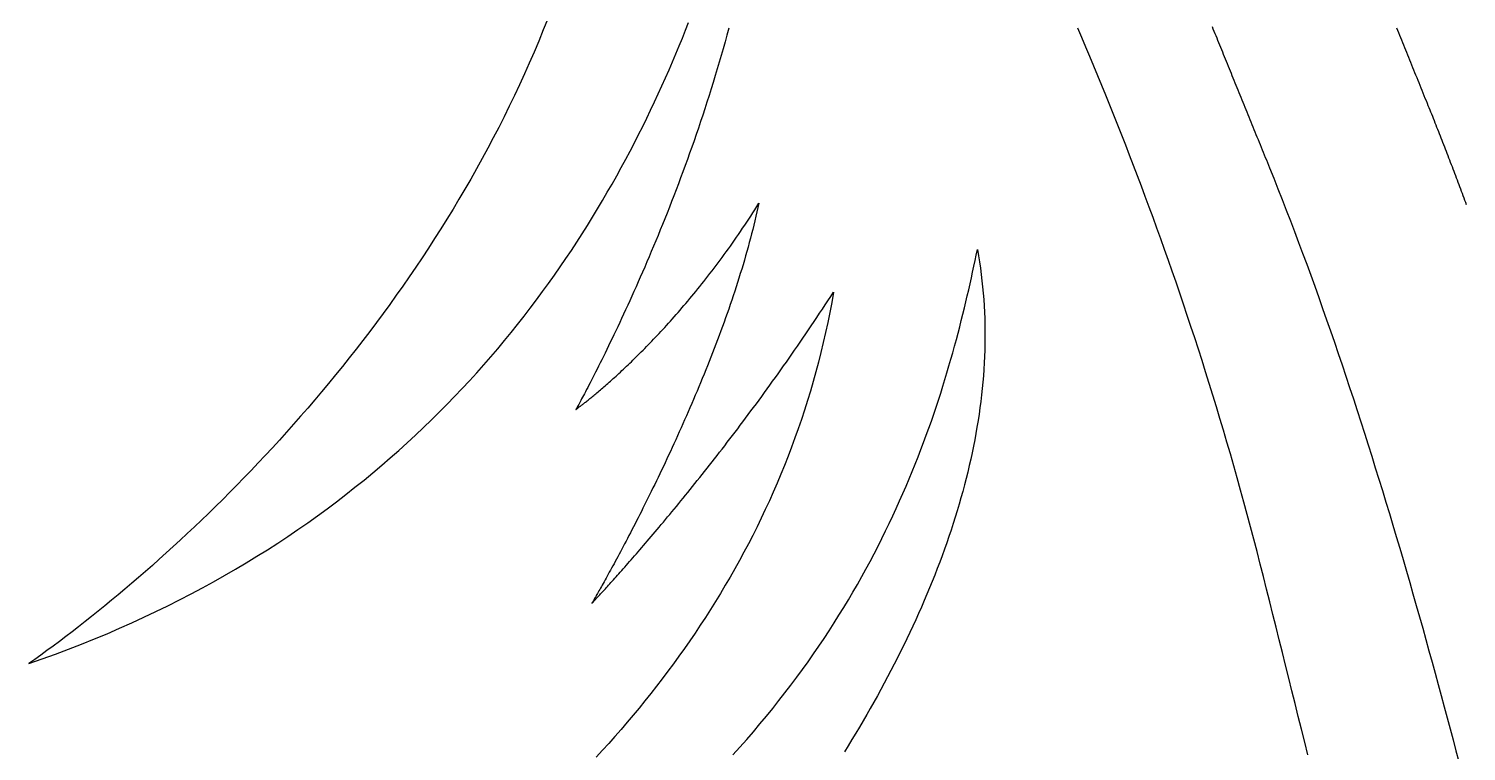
# Model space of a CAD drawing. Extents: x 5 to 105, y 2 to 136.
# Drawn here: x 68.02 to 79.11, y 46.99 to 52.57 of the extents above; entities that cross this region are included whole.
import ezdxf

# ---------------------------------------------------------------- set-up
doc = ezdxf.new("R2010")
doc.units = 0
doc.layers.get('0').update_dxf_attribs({"linetype": 'CONTINUOUS'})

msp = doc.modelspace()

# ---------------------------------------------------------------- linework, layer by layer
at = {"color": 7}
for points in [[(72.0218, 52.6429, 0), (71.9875, 52.5567, 0), (71.9524, 52.471, 0), (71.9165, 52.3858, 0), (71.8798, 52.3012, 0), (71.8423, 52.2171, 0), (71.804, 52.1335, 0), (71.7649, 52.0505, 0), (71.7252, 51.968, 0), (71.6847, 51.8861, 0), (71.6435, 51.8048, 0), (71.6016, 51.7239, 0), (71.5591, 51.6437, 0), (71.5159, 51.564, 0), (71.4721, 51.4849, 0), (71.4277, 51.4064, 0), (71.3827, 51.3284, 0), (71.3371, 51.251, 0), (71.291, 51.1742, 0), (71.2443, 51.098, 0), (71.1971, 51.0224, 0), (71.1494, 50.9474, 0), (71.1012, 50.873, 0), (71.0525, 50.7991, 0), (71.0033, 50.7259, 0), (70.9538, 50.6533, 0), (70.9038, 50.5813, 0), (70.8534, 50.5099, 0), (70.8026, 50.4391, 0), (70.7514, 50.369, 0), (70.6999, 50.2995, 0), (70.6481, 50.2306, 0), (70.596, 50.1623, 0), (70.5435, 50.0947, 0), (70.4908, 50.0277, 0), (70.4378, 49.9614, 0), (70.3846, 49.8957, 0), (70.3311, 49.8307, 0), (70.2774, 49.7663, 0), (70.2235, 49.7026, 0), (70.1695, 49.6395, 0), (70.1153, 49.5772, 0), (70.061, 49.5154, 0), (70.0065, 49.4544, 0), (69.9519, 49.394, 0), (69.8972, 49.3343, 0), (69.8425, 49.2753, 0), (69.7877, 49.217, 0), (69.7329, 49.1594, 0), (69.678, 49.1025, 0), (69.6232, 49.0462, 0), (69.5684, 48.9907, 0), (69.5136, 48.9359, 0), (69.4588, 48.8818, 0), (69.4041, 48.8284, 0), (69.3495, 48.7757, 0), (69.295, 48.7237, 0), (69.2407, 48.6725, 0), (69.1864, 48.622, 0), (69.1324, 48.5722, 0), (69.0785, 48.5231, 0), (69.0247, 48.4748, 0), (68.9712, 48.4272, 0), (68.9179, 48.3804, 0), (68.8649, 48.3343, 0), (68.8121, 48.289, 0), (68.7596, 48.2445, 0), (68.7074, 48.2007, 0), (68.6555, 48.1576, 0), (68.6039, 48.1153, 0), (68.5527, 48.0738, 0), (68.5018, 48.0331, 0), (68.4514, 47.9932, 0), (68.4013, 47.954, 0), (68.3516, 47.9156, 0), (68.3024, 47.878, 0), (68.2536, 47.8412, 0), (68.2053, 47.8052, 0), (68.1575, 47.77, 0), (68.1102, 47.7356, 0), (68.0634, 47.702, 0), (68.0171, 47.6692, 0)], [(68.0171, 47.6692, 0), (68.121, 47.7056, 0), (68.2237, 47.7429, 0), (68.325, 47.781, 0), (68.4251, 47.82, 0), (68.5239, 47.8598, 0), (68.6214, 47.9004, 0), (68.7177, 47.9419, 0), (68.8127, 47.9841, 0), (68.9064, 48.0271, 0), (68.999, 48.0709, 0), (69.0903, 48.1154, 0), (69.1804, 48.1607, 0), (69.2693, 48.2067, 0), (69.357, 48.2534, 0), (69.4435, 48.3008, 0), (69.5288, 48.3489, 0), (69.613, 48.3976, 0), (69.696, 48.447, 0), (69.7778, 48.497, 0), (69.8585, 48.5477, 0), (69.938, 48.5989, 0), (70.0165, 48.6508, 0), (70.0938, 48.7032, 0), (70.17, 48.7562, 0), (70.245, 48.8097, 0), (70.319, 48.8638, 0), (70.392, 48.9184, 0), (70.4638, 48.9735, 0), (70.5346, 49.0291, 0), (70.6043, 49.0852, 0), (70.6729, 49.1418, 0), (70.7405, 49.1988, 0), (70.8071, 49.2562, 0), (70.8727, 49.3141, 0), (70.9372, 49.3724, 0), (71.0008, 49.431, 0), (71.0633, 49.4901, 0), (71.1248, 49.5495, 0), (71.1854, 49.6093, 0), (71.245, 49.6694, 0), (71.3036, 49.7298, 0), (71.3613, 49.7906, 0), (71.418, 49.8516, 0), (71.4738, 49.9129, 0), (71.5287, 49.9745, 0), (71.5826, 50.0363, 0), (71.6357, 50.0984, 0), (71.6878, 50.1607, 0), (71.739, 50.2232, 0), (71.7894, 50.2859, 0), (71.8389, 50.3488, 0), (71.8875, 50.4119, 0), (71.9352, 50.4751, 0), (71.9821, 50.5384, 0), (72.0281, 50.6019, 0), (72.0734, 50.6655, 0), (72.1178, 50.7292, 0), (72.1613, 50.7929, 0), (72.2041, 50.8568, 0), (72.2461, 50.9206, 0), (72.2872, 50.9846, 0), (72.3276, 51.0485, 0), (72.3673, 51.1125, 0), (72.4061, 51.1764, 0), (72.4442, 51.2404, 0), (72.4816, 51.3043, 0), (72.5182, 51.3681, 0), (72.5541, 51.4319, 0), (72.5893, 51.4957, 0), (72.6237, 51.5593, 0), (72.6575, 51.6228, 0), (72.6905, 51.6863, 0), (72.7229, 51.7496, 0), (72.7546, 51.8127, 0), (72.7856, 51.8757, 0), (72.816, 51.9385, 0), (72.8457, 52.0011, 0), (72.8748, 52.0635, 0), (72.9032, 52.1257, 0), (72.931, 52.1877, 0), (72.9582, 52.2495, 0), (72.9848, 52.3109, 0), (73.0108, 52.3721, 0), (73.0362, 52.433, 0), (73.061, 52.4936, 0), (73.0853, 52.5539, 0), (73.109, 52.6139, 0)], [(77.148, 52.5831, 0), (77.1552, 52.5655, 0), (77.1624, 52.5479, 0), (77.1696, 52.5302, 0), (77.1768, 52.5125, 0), (77.1841, 52.4947, 0), (77.1914, 52.4769, 0), (77.1986, 52.4591, 0), (77.2059, 52.4412, 0), (77.2132, 52.4233, 0), (77.2206, 52.4053, 0), (77.2279, 52.3873, 0), (77.2353, 52.3693, 0), (77.2426, 52.3512, 0), (77.25, 52.333, 0), (77.2574, 52.3149, 0), (77.2649, 52.2967, 0), (77.2723, 52.2784, 0), (77.2798, 52.2601, 0), (77.2872, 52.2418, 0), (77.2947, 52.2234, 0), (77.3022, 52.205, 0), (77.3097, 52.1866, 0), (77.3173, 52.1681, 0), (77.3248, 52.1495, 0), (77.3324, 52.131, 0), (77.34, 52.1124, 0), (77.3476, 52.0937, 0), (77.3552, 52.075, 0), (77.3629, 52.0562, 0), (77.3705, 52.0375, 0), (77.3782, 52.0186, 0), (77.3859, 51.9997, 0), (77.3936, 51.9808, 0), (77.4013, 51.9619, 0), (77.409, 51.9429, 0), (77.4168, 51.9238, 0), (77.4245, 51.9047, 0), (77.4323, 51.8856, 0), (77.4401, 51.8664, 0), (77.448, 51.8472, 0), (77.4558, 51.8279, 0), (77.4636, 51.8086, 0), (77.4715, 51.7893, 0), (77.4794, 51.7699, 0), (77.4873, 51.7505, 0), (77.4952, 51.731, 0), (77.5032, 51.7114, 0), (77.5111, 51.6919, 0), (77.5191, 51.6723, 0), (77.5271, 51.6526, 0), (77.5351, 51.6329, 0), (77.5431, 51.6131, 0), (77.5512, 51.5933, 0), (77.5593, 51.5735, 0), (77.5673, 51.5536, 0), (77.5754, 51.5337, 0), (77.5835, 51.5137, 0), (77.5917, 51.4937, 0)], [(73.4185, 52.5703, 0), (73.4044, 52.5173, 0), (73.3899, 52.4645, 0), (73.3753, 52.412, 0), (73.3604, 52.3596, 0), (73.3453, 52.3075, 0), (73.33, 52.2556, 0), (73.3146, 52.2039, 0), (73.2989, 52.1524, 0), (73.283, 52.1012, 0), (73.267, 52.0503, 0), (73.2509, 51.9996, 0), (73.2345, 51.9493, 0), (73.2181, 51.8992, 0), (73.2015, 51.8494, 0), (73.1848, 51.7999, 0), (73.1679, 51.7507, 0), (73.151, 51.7019, 0), (73.134, 51.6534, 0), (73.1168, 51.6052, 0), (73.0996, 51.5574, 0), (73.0824, 51.5099, 0), (73.0651, 51.4628, 0), (73.0477, 51.4161, 0), (73.0303, 51.3698, 0), (73.0128, 51.3239, 0), (72.9953, 51.2784, 0), (72.9779, 51.2333, 0), (72.9604, 51.1886, 0), (72.9429, 51.1444, 0), (72.9254, 51.1006, 0), (72.9079, 51.0573, 0), (72.8905, 51.0144, 0), (72.8731, 50.972, 0), (72.8558, 50.9301, 0), (72.8385, 50.8886, 0), (72.8213, 50.8477, 0), (72.8041, 50.8073, 0), (72.7871, 50.7673, 0), (72.7701, 50.728, 0), (72.7533, 50.6891, 0), (72.7365, 50.6508, 0), (72.7199, 50.613, 0), (72.7034, 50.5758, 0), (72.687, 50.5392, 0), (72.6708, 50.5032, 0), (72.6548, 50.4677, 0), (72.6389, 50.4329, 0), (72.6231, 50.3986, 0), (72.6076, 50.365, 0), (72.5923, 50.332, 0), (72.5771, 50.2996, 0), (72.5622, 50.2679, 0), (72.5475, 50.2368, 0), (72.533, 50.2064, 0), (72.5188, 50.1766, 0), (72.5048, 50.1476, 0), (72.491, 50.1192, 0), (72.4775, 50.0915, 0), (72.4643, 50.0646, 0), (72.4514, 50.0383, 0), (72.4388, 50.0128, 0), (72.4264, 49.988, 0), (72.4144, 49.964, 0), (72.4027, 49.9407, 0), (72.3913, 49.9182, 0), (72.3803, 49.8964, 0), (72.3696, 49.8754, 0), (72.3592, 49.8553, 0), (72.3492, 49.8359, 0), (72.3396, 49.8173, 0), (72.3304, 49.7995, 0), (72.3216, 49.7826, 0), (72.3131, 49.7665, 0), (72.3051, 49.7513, 0), (72.2975, 49.7369, 0), (72.2903, 49.7233, 0), (72.2835, 49.7107, 0), (72.2772, 49.6989, 0), (72.2714, 49.688, 0), (72.266, 49.678, 0), (72.261, 49.6689, 0), (72.2566, 49.6608, 0), (72.2526, 49.6535, 0), (72.2492, 49.6472, 0), (72.2462, 49.6418, 0), (72.2438, 49.6374, 0), (72.2419, 49.634, 0), (72.2405, 49.6315, 0), (72.2397, 49.63, 0), (72.2394, 49.6295, 0)], [(77.5443, 48.3408, 0), (77.5199, 48.4377, 0), (77.4953, 48.5341, 0), (77.4704, 48.63, 0), (77.4452, 48.7254, 0), (77.4198, 48.8202, 0), (77.3942, 48.9145, 0), (77.3684, 49.0084, 0), (77.3424, 49.1017, 0), (77.3161, 49.1945, 0), (77.2896, 49.2868, 0), (77.2629, 49.3786, 0), (77.2361, 49.4699, 0), (77.209, 49.5607, 0), (77.1817, 49.651, 0), (77.1543, 49.7408, 0), (77.1266, 49.8301, 0), (77.0988, 49.9188, 0), (77.0708, 50.0071, 0), (77.0427, 50.0949, 0), (77.0144, 50.1822, 0), (76.9859, 50.2689, 0), (76.9573, 50.3552, 0), (76.9285, 50.441, 0), (76.8995, 50.5262, 0), (76.8705, 50.611, 0), (76.8413, 50.6953, 0), (76.812, 50.7791, 0), (76.7825, 50.8624, 0), (76.7529, 50.9451, 0), (76.7232, 51.0274, 0), (76.6934, 51.1092, 0), (76.6635, 51.1905, 0), (76.6335, 51.2713, 0), (76.6034, 51.3517, 0), (76.5732, 51.4315, 0), (76.5429, 51.5108, 0), (76.5125, 51.5897, 0), (76.4821, 51.668, 0), (76.4516, 51.7459, 0), (76.421, 51.8233, 0), (76.3903, 51.9002, 0), (76.3596, 51.9766, 0), (76.3288, 52.0525, 0), (76.298, 52.1279, 0), (76.2671, 52.2028, 0), (76.2362, 52.2773, 0), (76.2053, 52.3513, 0), (76.1743, 52.4247, 0), (76.1433, 52.4977, 0), (76.1123, 52.5703, 0)], [(78.8105, 51.9889, 0), (78.8024, 52.0089, 0), (78.7942, 52.0289, 0), (78.7861, 52.0489, 0), (78.778, 52.0688, 0), (78.77, 52.0887, 0), (78.7619, 52.1085, 0), (78.7539, 52.1283, 0), (78.7459, 52.148, 0), (78.7379, 52.1677, 0), (78.7299, 52.1873, 0), (78.7219, 52.2069, 0), (78.714, 52.2265, 0), (78.706, 52.246, 0), (78.6981, 52.2654, 0), (78.6902, 52.2849, 0), (78.6823, 52.3042, 0), (78.6745, 52.3236, 0), (78.6666, 52.3428, 0), (78.6588, 52.3621, 0), (78.651, 52.3813, 0), (78.6432, 52.4004, 0), (78.6354, 52.4196, 0), (78.6276, 52.4386, 0), (78.6199, 52.4577, 0), (78.6122, 52.4766, 0), (78.6044, 52.4956, 0), (78.5967, 52.5145, 0), (78.5891, 52.5333, 0), (78.5814, 52.5521, 0), (78.5738, 52.5709, 0)], [(79.1122, 51.2075, 0), (79.1058, 51.2248, 0), (79.0994, 51.2421, 0), (79.093, 51.2594, 0), (79.0866, 51.2767, 0), (79.0802, 51.294, 0), (79.0738, 51.3113, 0), (79.0673, 51.3285, 0), (79.0609, 51.3458, 0), (79.0545, 51.363, 0), (79.048, 51.3802, 0), (79.0415, 51.3974, 0), (79.0351, 51.4146, 0), (79.0286, 51.4317, 0), (79.0221, 51.4489, 0), (79.0156, 51.466, 0), (79.0091, 51.4831, 0), (79.0026, 51.5003, 0), (78.9961, 51.5173, 0), (78.9896, 51.5344, 0), (78.9831, 51.5515, 0), (78.9765, 51.5685, 0), (78.97, 51.5855, 0), (78.9634, 51.6025, 0), (78.9569, 51.6195, 0), (78.9503, 51.6365, 0), (78.9437, 51.6535, 0), (78.9371, 51.6704, 0), (78.9305, 51.6873, 0), (78.9239, 51.7042, 0), (78.9173, 51.7211, 0), (78.9107, 51.738, 0), (78.9041, 51.7548, 0), (78.8974, 51.7717, 0), (78.8908, 51.7885, 0), (78.8842, 51.8053, 0), (78.8775, 51.8221, 0), (78.8708, 51.8388, 0), (78.8642, 51.8556, 0), (78.8575, 51.8723, 0), (78.8508, 51.889, 0), (78.8441, 51.9057, 0), (78.8374, 51.9224, 0), (78.8307, 51.939, 0), (78.824, 51.9557, 0), (78.8173, 51.9723, 0), (78.8105, 51.9889, 0)], [(77.5917, 51.4937, 0), (77.6243, 51.4129, 0), (77.6567, 51.3317, 0), (77.689, 51.2499, 0), (77.7211, 51.1676, 0), (77.753, 51.0848, 0), (77.7847, 51.0016, 0), (77.8163, 50.918, 0), (77.8476, 50.8339, 0), (77.8788, 50.7494, 0), (77.9099, 50.6645, 0), (77.9407, 50.5793, 0), (77.9713, 50.4937, 0), (78.0018, 50.4078, 0), (78.0321, 50.3216, 0), (78.0622, 50.235, 0), (78.0921, 50.1482, 0), (78.1218, 50.0612, 0), (78.1513, 49.9739, 0), (78.1806, 49.8864, 0), (78.2097, 49.7987, 0), (78.2386, 49.7108, 0), (78.2674, 49.6228, 0), (78.2959, 49.5346, 0), (78.3242, 49.4462, 0), (78.3524, 49.3578, 0), (78.3803, 49.2693, 0), (78.408, 49.1807, 0), (78.4355, 49.0921, 0), (78.4628, 49.0034, 0), (78.4899, 48.9147, 0), (78.5168, 48.826, 0), (78.5435, 48.7374, 0), (78.5699, 48.6487, 0), (78.5962, 48.5602, 0), (78.6222, 48.4717, 0), (78.648, 48.3833, 0), (78.6736, 48.295, 0), (78.699, 48.2069, 0), (78.7241, 48.1189, 0), (78.7491, 48.0311, 0), (78.7738, 47.9435, 0), (78.7982, 47.856, 0), (78.8225, 47.7688, 0), (78.8465, 47.6819, 0), (78.8703, 47.5952, 0), (78.8939, 47.5088, 0), (78.9172, 47.4227, 0), (78.9403, 47.3369, 0), (78.9632, 47.2515, 0), (78.9858, 47.1664, 0), (79.0082, 47.0816, 0), (79.0304, 46.9973, 0), (79.0523, 46.9134, 0)], [(72.2394, 49.6295, 0), (72.2396, 49.6296, 0), (72.24, 49.6299, 0), (72.2407, 49.6304, 0), (72.2416, 49.6311, 0), (72.2429, 49.632, 0), (72.2444, 49.6331, 0), (72.2461, 49.6344, 0), (72.2482, 49.6359, 0), (72.2505, 49.6376, 0), (72.253, 49.6395, 0), (72.2558, 49.6416, 0), (72.2589, 49.6439, 0), (72.2622, 49.6463, 0), (72.2658, 49.649, 0), (72.2696, 49.6519, 0), (72.2736, 49.655, 0), (72.2779, 49.6583, 0), (72.2824, 49.6617, 0), (72.2872, 49.6654, 0), (72.2922, 49.6693, 0), (72.2974, 49.6733, 0), (72.3029, 49.6776, 0), (72.3086, 49.6821, 0), (72.3145, 49.6867, 0), (72.3206, 49.6916, 0), (72.3269, 49.6967, 0), (72.3335, 49.7019, 0), (72.3403, 49.7074, 0), (72.3472, 49.713, 0), (72.3544, 49.7189, 0), (72.3618, 49.7249, 0), (72.3694, 49.7312, 0), (72.3772, 49.7376, 0), (72.3852, 49.7442, 0), (72.3934, 49.7511, 0), (72.4018, 49.7581, 0), (72.4104, 49.7653, 0), (72.4192, 49.7728, 0), (72.4281, 49.7804, 0), (72.4373, 49.7882, 0), (72.4466, 49.7962, 0), (72.4561, 49.8045, 0), (72.4657, 49.8129, 0), (72.4756, 49.8215, 0), (72.4856, 49.8303, 0), (72.4958, 49.8393, 0), (72.5061, 49.8485, 0), (72.5167, 49.8579, 0), (72.5273, 49.8675, 0), (72.5382, 49.8773, 0), (72.5492, 49.8873, 0), (72.5603, 49.8975, 0), (72.5716, 49.9079, 0), (72.583, 49.9185, 0), (72.5946, 49.9292, 0), (72.6064, 49.9402, 0), (72.6182, 49.9514, 0), (72.6303, 49.9628, 0), (72.6424, 49.9743, 0), (72.6547, 49.9861, 0), (72.6671, 49.9981, 0), (72.6796, 50.0102, 0), (72.6923, 50.0226, 0), (72.7051, 50.0351, 0), (72.718, 50.0479, 0), (72.731, 50.0608, 0), (72.7442, 50.0739, 0), (72.7575, 50.0873, 0), (72.7708, 50.1008, 0), (72.7843, 50.1145, 0), (72.7979, 50.1284, 0), (72.8116, 50.1426, 0), (72.8254, 50.1569, 0), (72.8393, 50.1714, 0), (72.8533, 50.1861, 0), (72.8673, 50.201, 0), (72.8815, 50.2161, 0), (72.8958, 50.2314, 0), (72.9101, 50.2469, 0), (72.9246, 50.2625, 0), (72.9391, 50.2784, 0), (72.9537, 50.2945, 0), (72.9683, 50.3108, 0), (72.9831, 50.3272, 0), (72.9979, 50.3439, 0), (73.0128, 50.3608, 0), (73.0277, 50.3778, 0), (73.0427, 50.3951, 0), (73.0578, 50.4125, 0), (73.0729, 50.4301, 0), (73.0881, 50.448, 0), (73.1034, 50.466, 0), (73.1187, 50.4842, 0), (73.134, 50.5027, 0), (73.1494, 50.5213, 0), (73.1648, 50.5401, 0), (73.1803, 50.5591, 0), (73.1958, 50.5783, 0), (73.2114, 50.5977, 0), (73.2269, 50.6173, 0), (73.2426, 50.6371, 0), (73.2582, 50.657, 0), (73.2739, 50.6772, 0), (73.2896, 50.6976, 0), (73.3053, 50.7181, 0), (73.321, 50.7389, 0), (73.3368, 50.7599, 0), (73.3525, 50.781, 0), (73.3683, 50.8023, 0), (73.3841, 50.8239, 0), (73.3999, 50.8456, 0), (73.4157, 50.8675, 0), (73.4315, 50.8897, 0), (73.4473, 50.912, 0), (73.4631, 50.9345, 0), (73.4789, 50.9572, 0), (73.4947, 50.9801, 0), (73.5104, 51.0032, 0), (73.5262, 51.0265, 0), (73.5419, 51.0499, 0), (73.5577, 51.0736, 0), (73.5734, 51.0975, 0), (73.589, 51.1215, 0), (73.6047, 51.1458, 0), (73.6203, 51.1703, 0), (73.6359, 51.1949, 0), (73.6515, 51.2197, 0)], [(73.6515, 51.2197, 0), (73.6442, 51.1863, 0), (73.6367, 51.1528, 0), (73.629, 51.1193, 0), (73.621, 51.0856, 0), (73.6128, 51.0519, 0), (73.6043, 51.0181, 0), (73.5956, 50.9842, 0), (73.5867, 50.9503, 0), (73.5776, 50.9163, 0), (73.5683, 50.8823, 0), (73.5588, 50.8482, 0), (73.549, 50.8141, 0), (73.5391, 50.78, 0), (73.529, 50.7458, 0), (73.5187, 50.7117, 0), (73.5082, 50.6775, 0), (73.4975, 50.6433, 0), (73.4867, 50.6091, 0), (73.4757, 50.575, 0), (73.4645, 50.5408, 0), (73.4532, 50.5066, 0), (73.4417, 50.4725, 0), (73.4301, 50.4384, 0), (73.4183, 50.4043, 0), (73.4064, 50.3703, 0), (73.3944, 50.3363, 0), (73.3822, 50.3024, 0), (73.3699, 50.2685, 0), (73.3575, 50.2347, 0), (73.345, 50.2009, 0), (73.3324, 50.1673, 0), (73.3197, 50.1337, 0), (73.3069, 50.1002, 0), (73.2939, 50.0667, 0), (73.2809, 50.0334, 0), (73.2678, 50.0002, 0), (73.2547, 49.9671, 0), (73.2414, 49.934, 0), (73.2281, 49.9012, 0), (73.2147, 49.8684, 0), (73.2013, 49.8358, 0), (73.1878, 49.8033, 0), (73.1743, 49.7709, 0), (73.1607, 49.7387, 0), (73.1471, 49.7066, 0), (73.1334, 49.6747, 0), (73.1197, 49.643, 0), (73.106, 49.6114, 0), (73.0923, 49.58, 0), (73.0786, 49.5488, 0), (73.0648, 49.5178, 0), (73.051, 49.4869, 0), (73.0373, 49.4563, 0), (73.0235, 49.4259, 0), (73.0098, 49.3956, 0), (72.996, 49.3656, 0), (72.9823, 49.3358, 0), (72.9686, 49.3063, 0), (72.955, 49.2769, 0), (72.9414, 49.2478, 0), (72.9278, 49.219, 0), (72.9142, 49.1904, 0), (72.9007, 49.162, 0), (72.8873, 49.1339, 0), (72.8739, 49.1061, 0), (72.8606, 49.0785, 0), (72.8474, 49.0513, 0), (72.8342, 49.0243, 0), (72.8211, 48.9976, 0), (72.8081, 48.9712, 0), (72.7951, 48.945, 0), (72.7823, 48.9192, 0), (72.7696, 48.8937, 0), (72.7569, 48.8685, 0), (72.7444, 48.8437, 0), (72.732, 48.8192, 0), (72.7197, 48.795, 0), (72.7075, 48.7711, 0), (72.6955, 48.7476, 0), (72.6836, 48.7244, 0), (72.6718, 48.7016, 0), (72.6602, 48.6792, 0), (72.6487, 48.6571, 0), (72.6373, 48.6354, 0), (72.6262, 48.614, 0), (72.6151, 48.5931, 0), (72.6043, 48.5725, 0), (72.5936, 48.5524, 0), (72.5831, 48.5326, 0), (72.5728, 48.5133, 0), (72.5626, 48.4943, 0), (72.5527, 48.4758, 0), (72.5429, 48.4577, 0), (72.5334, 48.4401, 0), (72.524, 48.4228, 0), (72.5149, 48.406, 0), (72.506, 48.3897, 0), (72.4973, 48.3738, 0), (72.4888, 48.3584, 0), (72.4806, 48.3434, 0), (72.4725, 48.3289, 0), (72.4648, 48.3149, 0), (72.4573, 48.3013, 0), (72.45, 48.2883, 0), (72.443, 48.2757, 0), (72.4362, 48.2637, 0), (72.4297, 48.2521, 0), (72.4235, 48.241, 0), (72.4175, 48.2305, 0), (72.4118, 48.2205, 0), (72.4064, 48.211, 0), (72.4013, 48.202, 0), (72.3965, 48.1936, 0), (72.392, 48.1857, 0), (72.3878, 48.1784, 0), (72.3839, 48.1716, 0), (72.3803, 48.1654, 0), (72.3771, 48.1597, 0), (72.3741, 48.1546, 0), (72.3715, 48.1501, 0), (72.3692, 48.1462, 0), (72.3673, 48.1429, 0), (72.3657, 48.1401, 0), (72.3644, 48.138, 0), (72.3635, 48.1365, 0), (72.363, 48.1355, 0), (72.3628, 48.1352, 0)], [(73.4503, 46.9651, 0), (73.5043, 47.0247, 0), (73.5572, 47.0844, 0), (73.609, 47.1442, 0), (73.6598, 47.2041, 0), (73.7096, 47.264, 0), (73.7584, 47.3239, 0), (73.8062, 47.3839, 0), (73.8529, 47.4439, 0), (73.8988, 47.5039, 0), (73.9436, 47.5639, 0), (73.9875, 47.6239, 0), (74.0305, 47.6839, 0), (74.0726, 47.7438, 0), (74.1137, 47.8038, 0), (74.1539, 47.8636, 0), (74.1933, 47.9235, 0), (74.2317, 47.9832, 0), (74.2694, 48.043, 0), (74.3061, 48.1026, 0), (74.342, 48.1621, 0), (74.3771, 48.2216, 0), (74.4113, 48.2809, 0), (74.4448, 48.3401, 0), (74.4775, 48.3992, 0), (74.5093, 48.4581, 0), (74.5404, 48.5169, 0), (74.5708, 48.5756, 0), (74.6004, 48.6341, 0), (74.6293, 48.6924, 0), (74.6574, 48.7505, 0), (74.6849, 48.8085, 0), (74.7116, 48.8662, 0), (74.7377, 48.9238, 0), (74.763, 48.9811, 0), (74.7878, 49.0382, 0), (74.8118, 49.095, 0), (74.8353, 49.1516, 0), (74.8581, 49.208, 0), (74.8803, 49.2641, 0), (74.9018, 49.3199, 0), (74.9228, 49.3754, 0), (74.9433, 49.4307, 0), (74.9631, 49.4856, 0), (74.9824, 49.5402, 0), (75.0012, 49.5945, 0), (75.0194, 49.6485, 0), (75.0371, 49.7021, 0), (75.0543, 49.7554, 0), (75.071, 49.8083, 0), (75.0872, 49.8609, 0), (75.103, 49.9131, 0), (75.1183, 49.9649, 0), (75.1331, 50.0163, 0), (75.1476, 50.0672, 0), (75.1616, 50.1178, 0), (75.1751, 50.168, 0), (75.1883, 50.2177, 0), (75.2011, 50.267, 0), (75.2135, 50.3158, 0), (75.2256, 50.3642, 0), (75.2373, 50.4121, 0), (75.2487, 50.4596, 0), (75.2597, 50.5065, 0), (75.2704, 50.5529, 0), (75.2809, 50.5989, 0), (75.291, 50.6443, 0), (75.3008, 50.6892, 0), (75.3104, 50.7336, 0), (75.3198, 50.7774, 0), (75.3288, 50.8206, 0), (75.3377, 50.8633, 0)], [(75.3377, 50.8633, 0), (75.3461, 50.8154, 0), (75.3538, 50.7673, 0), (75.3609, 50.7192, 0), (75.3673, 50.6709, 0), (75.373, 50.6226, 0), (75.3781, 50.5742, 0), (75.3826, 50.5257, 0), (75.3864, 50.4772, 0), (75.3895, 50.4286, 0), (75.392, 50.3799, 0), (75.3939, 50.3311, 0), (75.3952, 50.2823, 0), (75.3958, 50.2334, 0), (75.3959, 50.1845, 0), (75.3953, 50.1354, 0), (75.3941, 50.0864, 0), (75.3923, 50.0373, 0), (75.3899, 49.9881, 0), (75.3869, 49.9389, 0), (75.3834, 49.8896, 0), (75.3792, 49.8403, 0), (75.3745, 49.791, 0), (75.3692, 49.7416, 0), (75.3634, 49.6922, 0), (75.357, 49.6427, 0), (75.35, 49.5932, 0), (75.3425, 49.5437, 0), (75.3344, 49.4942, 0), (75.3258, 49.4446, 0), (75.3166, 49.395, 0), (75.307, 49.3454, 0), (75.2967, 49.2958, 0), (75.286, 49.2462, 0), (75.2748, 49.1965, 0), (75.263, 49.1469, 0), (75.2507, 49.0972, 0), (75.2379, 49.0475, 0), (75.2247, 48.9978, 0), (75.2109, 48.9482, 0), (75.1966, 48.8985, 0), (75.1819, 48.8488, 0), (75.1667, 48.7992, 0), (75.151, 48.7495, 0), (75.1348, 48.6999, 0), (75.1182, 48.6503, 0), (75.1011, 48.6006, 0), (75.0836, 48.5511, 0), (75.0656, 48.5015, 0), (75.0471, 48.4519, 0), (75.0282, 48.4024, 0), (75.0089, 48.3529, 0), (74.9892, 48.3035, 0), (74.969, 48.254, 0), (74.9484, 48.2047, 0), (74.9274, 48.1553, 0), (74.906, 48.106, 0), (74.8842, 48.0567, 0), (74.862, 48.0075, 0), (74.8393, 47.9583, 0), (74.8163, 47.9092, 0), (74.7929, 47.8601, 0), (74.7691, 47.8111, 0), (74.745, 47.7622, 0), (74.7205, 47.7133, 0), (74.6956, 47.6644, 0), (74.6703, 47.6157, 0), (74.6447, 47.5669, 0), (74.6187, 47.5183, 0), (74.5924, 47.4698, 0), (74.5657, 47.4213, 0), (74.5387, 47.3729, 0), (74.5114, 47.3245, 0), (74.4837, 47.2763, 0), (74.4558, 47.2281, 0), (74.4275, 47.18, 0), (74.3988, 47.132, 0), (74.3699, 47.0841, 0), (74.3407, 47.0363, 0), (74.3112, 46.9886, 0)], [(72.3628, 48.1352, 0), (72.363, 48.1354, 0), (72.3635, 48.136, 0), (72.3644, 48.1369, 0), (72.3656, 48.1382, 0), (72.3672, 48.1398, 0), (72.3691, 48.1419, 0), (72.3714, 48.1442, 0), (72.374, 48.147, 0), (72.3769, 48.1501, 0), (72.3801, 48.1535, 0), (72.3837, 48.1573, 0), (72.3876, 48.1615, 0), (72.3919, 48.166, 0), (72.3964, 48.1709, 0), (72.4013, 48.1761, 0), (72.4065, 48.1817, 0), (72.4119, 48.1876, 0), (72.4177, 48.1938, 0), (72.4238, 48.2004, 0), (72.4302, 48.2073, 0), (72.4369, 48.2146, 0), (72.4439, 48.2222, 0), (72.4512, 48.2301, 0), (72.4588, 48.2384, 0), (72.4666, 48.247, 0), (72.4748, 48.2559, 0), (72.4832, 48.2651, 0), (72.4919, 48.2747, 0), (72.5008, 48.2846, 0), (72.5101, 48.2948, 0), (72.5196, 48.3053, 0), (72.5293, 48.3162, 0), (72.5394, 48.3273, 0), (72.5497, 48.3388, 0), (72.5602, 48.3506, 0), (72.571, 48.3627, 0), (72.5821, 48.3751, 0), (72.5934, 48.3879, 0), (72.6049, 48.4009, 0), (72.6167, 48.4142, 0), (72.6287, 48.4278, 0), (72.641, 48.4418, 0), (72.6535, 48.456, 0), (72.6662, 48.4705, 0), (72.6791, 48.4853, 0), (72.6923, 48.5004, 0), (72.7057, 48.5158, 0), (72.7193, 48.5315, 0), (72.7331, 48.5475, 0), (72.7471, 48.5638, 0), (72.7614, 48.5803, 0), (72.7758, 48.5972, 0), (72.7905, 48.6143, 0), (72.8053, 48.6317, 0), (72.8204, 48.6493, 0), (72.8356, 48.6673, 0), (72.851, 48.6855, 0), (72.8666, 48.704, 0), (72.8824, 48.7227, 0), (72.8984, 48.7417, 0), (72.9146, 48.761, 0), (72.9309, 48.7806, 0), (72.9474, 48.8004, 0), (72.9641, 48.8205, 0), (72.9809, 48.8408, 0), (72.9979, 48.8614, 0), (73.0151, 48.8823, 0), (73.0324, 48.9034, 0), (73.0499, 48.9247, 0), (73.0676, 48.9463, 0), (73.0853, 48.9682, 0), (73.1033, 48.9903, 0), (73.1213, 49.0126, 0), (73.1396, 49.0352, 0), (73.1579, 49.0581, 0), (73.1764, 49.0811, 0), (73.195, 49.1044, 0), (73.2137, 49.128, 0), (73.2326, 49.1518, 0), (73.2516, 49.1758, 0), (73.2707, 49.2, 0), (73.2899, 49.2245, 0), (73.3093, 49.2492, 0), (73.3287, 49.2741, 0), (73.3483, 49.2993, 0), (73.3679, 49.3246, 0), (73.3877, 49.3502, 0), (73.4076, 49.3761, 0), (73.4275, 49.4021, 0), (73.4476, 49.4283, 0), (73.4677, 49.4548, 0), (73.4879, 49.4814, 0), (73.5082, 49.5083, 0), (73.5286, 49.5354, 0), (73.5491, 49.5627, 0), (73.5696, 49.5902, 0), (73.5903, 49.6179, 0), (73.6109, 49.6458, 0), (73.6317, 49.6739, 0), (73.6525, 49.7022, 0), (73.6734, 49.7307, 0), (73.6943, 49.7594, 0), (73.7153, 49.7882, 0), (73.7363, 49.8173, 0), (73.7574, 49.8466, 0), (73.7785, 49.876, 0), (73.7997, 49.9056, 0), (73.8209, 49.9355, 0), (73.8421, 49.9654, 0), (73.8634, 49.9956, 0), (73.8847, 50.026, 0), (73.906, 50.0565, 0), (73.9274, 50.0872, 0), (73.9488, 50.1181, 0), (73.9702, 50.1491, 0), (73.9916, 50.1803, 0), (74.013, 50.2117, 0), (74.0344, 50.2433, 0), (74.0559, 50.275, 0), (74.0773, 50.3068, 0), (74.0988, 50.3389, 0), (74.1202, 50.3711, 0), (74.1416, 50.4034, 0), (74.1631, 50.4359, 0), (74.1845, 50.4686, 0), (74.2059, 50.5014, 0), (74.2273, 50.5343, 0)], [(74.2273, 50.5343, 0), (74.2132, 50.4556, 0), (74.1983, 50.3774, 0), (74.1826, 50.2998, 0), (74.166, 50.2226, 0), (74.1485, 50.1461, 0), (74.1303, 50.0701, 0), (74.1112, 49.9946, 0), (74.0913, 49.9196, 0), (74.0706, 49.8452, 0), (74.0491, 49.7713, 0), (74.0268, 49.6979, 0), (74.0037, 49.625, 0), (73.9799, 49.5527, 0), (73.9553, 49.4809, 0), (73.9299, 49.4096, 0), (73.9038, 49.3388, 0), (73.877, 49.2685, 0), (73.8494, 49.1987, 0), (73.8212, 49.1294, 0), (73.7922, 49.0606, 0), (73.7625, 48.9924, 0), (73.7321, 48.9246, 0), (73.701, 48.8573, 0), (73.6693, 48.7905, 0), (73.6369, 48.7241, 0), (73.6038, 48.6583, 0), (73.5701, 48.593, 0), (73.5357, 48.5281, 0), (73.5007, 48.4637, 0), (73.4651, 48.3998, 0), (73.4289, 48.3363, 0), (73.392, 48.2733, 0), (73.3546, 48.2108, 0), (73.3165, 48.1488, 0), (73.2779, 48.0872, 0), (73.2387, 48.0261, 0), (73.199, 47.9654, 0), (73.1586, 47.9052, 0), (73.1178, 47.8454, 0), (73.0764, 47.7861, 0), (73.0344, 47.7272, 0), (72.992, 47.6687, 0), (72.949, 47.6107, 0), (72.9055, 47.5532, 0), (72.8615, 47.496, 0), (72.8171, 47.4393, 0), (72.7721, 47.3831, 0), (72.7267, 47.3272, 0), (72.6808, 47.2718, 0), (72.6345, 47.2168, 0), (72.5877, 47.1622, 0), (72.5405, 47.1081, 0), (72.4928, 47.0543, 0), (72.4448, 47.001, 0), (72.3963, 46.948, 0)], [(77.8882, 46.9658, 0), (77.8635, 47.0647, 0), (77.8388, 47.1635, 0), (77.8141, 47.2622, 0), (77.7894, 47.3609, 0), (77.7647, 47.4594, 0), (77.7401, 47.5579, 0), (77.7155, 47.6563, 0), (77.6909, 47.7546, 0), (77.6664, 47.8527, 0), (77.6419, 47.9507, 0), (77.6174, 48.0485, 0), (77.593, 48.1461, 0), (77.5686, 48.2436, 0), (77.5443, 48.3408, 0)]]:
    msp.add_polyline3d(points, dxfattribs=at)

doc.saveas('drawing.dxf')
